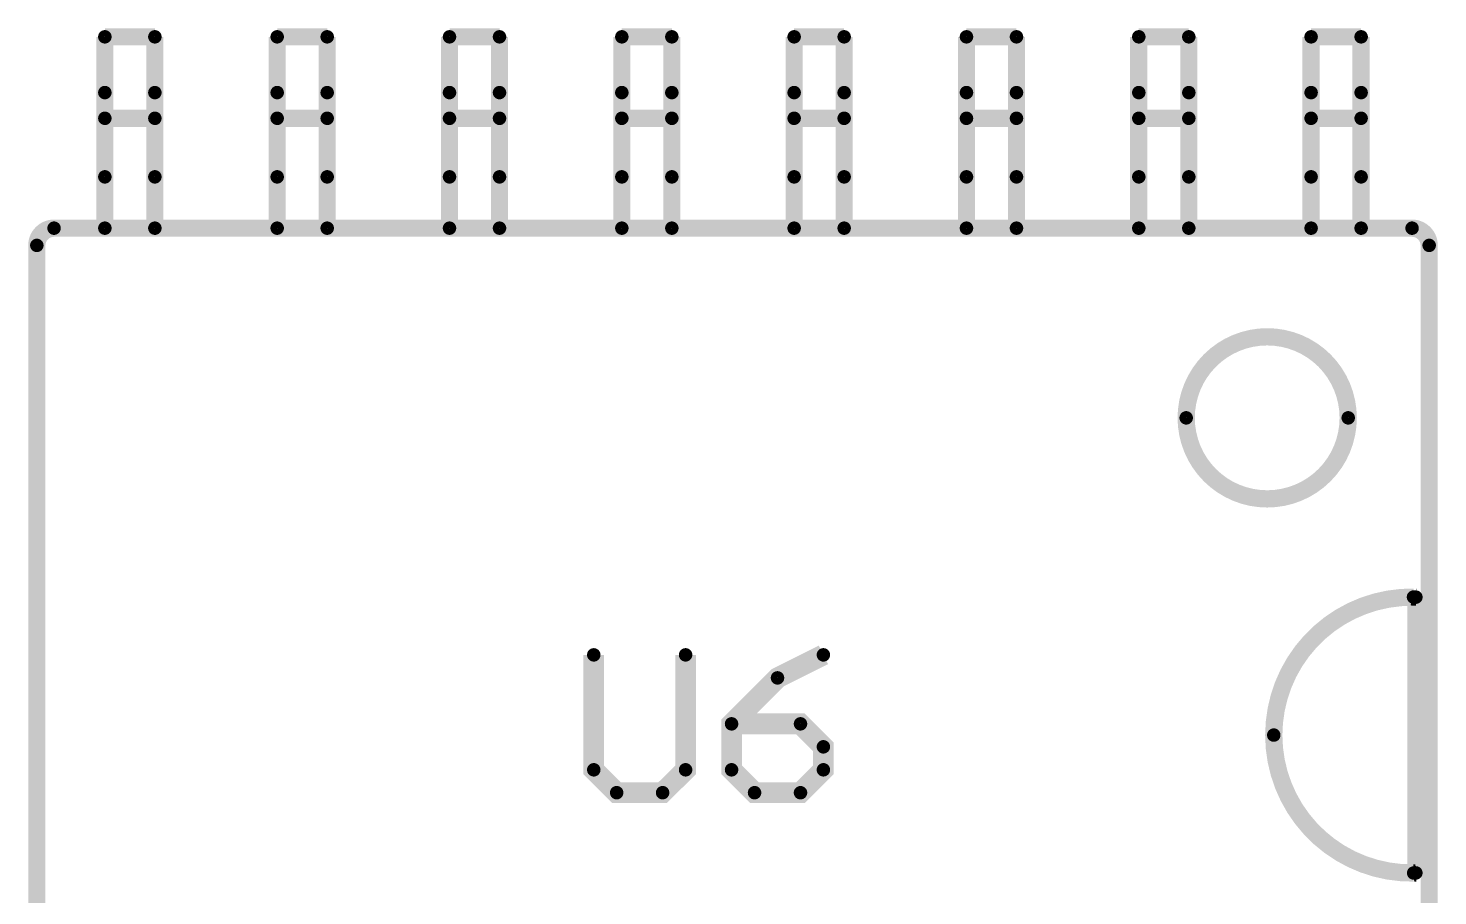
# Model space of a CAD drawing. Extents: x -4.2 to 14.8, y -3.5 to 8.8.
# Drawn here: x 0.0007509 to 0.0011599, y 0.0028151 to 0.0030667 of the extents above; entities that cross this region are included whole.
import ezdxf

# ---------------------------------------------------------------- set-up
doc = ezdxf.new("R2010")
doc.units = 0
doc.layers.add('2D_LINE_00', color=1, linetype='CONTINUOUS')

# ---------------------------------------------------------------- blocks, each defined once
blk = doc.blocks.new('SMOOTH_0$000003937')
at = {"const_width": 0.00000197}
blk.add_lwpolyline([(-0.00000097, 0, 1), (0.00000097, 0, 1)], format="xyb", close=True, dxfattribs=at)
blk = doc.blocks.new('DRAWING_1402')
at = {"layer": '2D_LINE_00', "const_width": 0.00000601}
blk.add_lwpolyline([(0, 0), (0, -0.00003333), (0.00000664, -0.00003997), (0.00001997, -0.00003997), (0.00002664, -0.00003333), (0.00002664, 0)], dxfattribs=at)
at = {"layer": '2D_LINE_00'}
for p in [(0, 0), (0.00002664, 0), (0, -0.00003333), (0.00002664, -0.00003333), (0.00000664, -0.00003997), (0.00001997, -0.00003997)]:
    blk.add_blockref('SMOOTH_0$000003937', p, dxfattribs=at)
blk = doc.blocks.new('DRAWING_1403')
at = {"layer": '2D_LINE_00', "const_width": 0.00000601}
blk.add_lwpolyline([(0, 0), (-0.00001331, -0.00000667), (-0.00002664, -0.00002), (-0.00002664, -0.00003333), (-0.00001997, -0.00003997), (-0.00000664, -0.00003997), (0, -0.00003333), (0, -0.00002667), (-0.00000664, -0.00002), (-0.00002664, -0.00002)], dxfattribs=at)
at = {"layer": '2D_LINE_00'}
for p in [(0, 0), (-0.00001331, -0.00000667), (-0.00002664, -0.00002), (-0.00002664, -0.00002), (-0.00000664, -0.00002), (0, -0.00002667), (-0.00002664, -0.00003333), (0, -0.00003333), (-0.00001997, -0.00003997), (-0.00000664, -0.00003997)]:
    blk.add_blockref('SMOOTH_0$000003937', p, dxfattribs=at)
blk = doc.blocks.new('DRAWING_1442')
at = {"layer": '2D_LINE_00', "const_width": 0.00000501}
blk.add_lwpolyline([(0, 0, 0.418309), (-0.0000406, -0.00004)], format="xyb", dxfattribs=at)
at = {"layer": '2D_LINE_00'}
for p in [(0, 0), (-0.0000406, -0.00004)]:
    blk.add_blockref('SMOOTH_0$000003937', p, dxfattribs=at)
blk = doc.blocks.new('DRAWING_1443')
at = {"layer": '2D_LINE_00', "const_width": 0.00000501}
blk.add_lwpolyline([(0, 0, 0.41166), (-0.00000496, 0.00000499)], format="xyb", dxfattribs=at)
at = {"layer": '2D_LINE_00'}
for p in [(-0.00000496, 0.00000499), (0, 0)]:
    blk.add_blockref('SMOOTH_0$000003937', p, dxfattribs=at)
blk = doc.blocks.new('DRAWING_1444')
at = {"layer": '2D_LINE_00', "const_width": 0.00000501}
blk.add_lwpolyline([(0, 0, 1), (-0.00004701, 0)], format="xyb", dxfattribs=at)
at = {"layer": '2D_LINE_00'}
for p in [(-0.00004701, 0), (0, 0)]:
    blk.add_blockref('SMOOTH_0$000003937', p, dxfattribs=at)
blk = doc.blocks.new('DRAWING_1446')
at = {"layer": '2D_LINE_00', "const_width": 0.00000501}
blk.add_lwpolyline([(0, 0, 1), (0.00004701, 0)], format="xyb", dxfattribs=at)
at = {"layer": '2D_LINE_00'}
for p in [(0, 0), (0.00004701, 0)]:
    blk.add_blockref('SMOOTH_0$000003937', p, dxfattribs=at)
blk = doc.blocks.new('DRAWING_1447')
at = {"layer": '2D_LINE_00', "const_width": 0.00000501}
blk.add_lwpolyline([(0, 0, 0.418309), (0.0000406, -0.00004)], format="xyb", dxfattribs=at)
at = {"layer": '2D_LINE_00'}
for p in [(0, 0), (0.0000406, -0.00004)]:
    blk.add_blockref('SMOOTH_0$000003937', p, dxfattribs=at)
blk = doc.blocks.new('DRAWING_1448')
at = {"layer": '2D_LINE_00', "const_width": 0.00000501}
blk.add_lwpolyline([(0, 0, 0.41166), (-0.00000499, -0.00000499)], format="xyb", dxfattribs=at)
at = {"layer": '2D_LINE_00'}
for p in [(0, 0), (-0.00000499, -0.00000499)]:
    blk.add_blockref('SMOOTH_0$000003937', p, dxfattribs=at)
blk = doc.blocks.new('DRAWING_2175')
at = {"layer": '2D_LINE_00', "const_width": 0.00000501}
blk.add_lwpolyline([(0, 0), (0, 0.00001617)], dxfattribs=at)
at = {"layer": '2D_LINE_00'}
for p in [(0, 0.00001617), (0, 0)]:
    blk.add_blockref('SMOOTH_0$000003937', p, dxfattribs=at)
blk = doc.blocks.new('DRAWING_2176')
at = {"layer": '2D_LINE_00', "const_width": 0.00000501}
blk.add_lwpolyline([(0, 0), (0.00001451, 0)], dxfattribs=at)
at = {"layer": '2D_LINE_00'}
for p in [(0, 0), (0.00001451, 0)]:
    blk.add_blockref('SMOOTH_0$000003937', p, dxfattribs=at)
blk = doc.blocks.new('DRAWING_2177')
at = {"layer": '2D_LINE_00', "const_width": 0.00000501}
blk.add_lwpolyline([(0, 0), (0, 0.00001698)], dxfattribs=at)
at = {"layer": '2D_LINE_00'}
for p in [(0, 0.00001698), (0, 0)]:
    blk.add_blockref('SMOOTH_0$000003937', p, dxfattribs=at)
blk = doc.blocks.new('DRAWING_2178')
at = {"layer": '2D_LINE_00', "const_width": 0.00000501}
blk.add_lwpolyline([(0, 0), (0, 0.00000745)], dxfattribs=at)
at = {"layer": '2D_LINE_00'}
for p in [(0, 0.00000745), (0, 0)]:
    blk.add_blockref('SMOOTH_0$000003937', p, dxfattribs=at)
blk = doc.blocks.new('DRAWING_2179')
at = {"layer": '2D_LINE_00', "const_width": 0.00000501}
blk.add_lwpolyline([(0, 0), (0.00001451, 0)], dxfattribs=at)
at = {"layer": '2D_LINE_00'}
for p in [(0, 0), (0.00001451, 0)]:
    blk.add_blockref('SMOOTH_0$000003937', p, dxfattribs=at)
blk = doc.blocks.new('DRAWING_2180')
at = {"layer": '2D_LINE_00', "const_width": 0.00000501}
blk.add_lwpolyline([(0, 0), (0, 0.00001488)], dxfattribs=at)
at = {"layer": '2D_LINE_00'}
for p in [(0, 0.00001488), (0, 0)]:
    blk.add_blockref('SMOOTH_0$000003937', p, dxfattribs=at)
blk = doc.blocks.new('DRAWING_2181')
at = {"layer": '2D_LINE_00', "const_width": 0.00000501}
blk.add_lwpolyline([(0, 0), (0, 0.00000745), (0, 0.00002362)], dxfattribs=at)
at = {"layer": '2D_LINE_00'}
for p in [(0, 0.00000745), (0, 0)]:
    blk.add_blockref('SMOOTH_0$000003937', p, dxfattribs=at)
blk = doc.blocks.new('DRAWING_2182')
at = {"layer": '2D_LINE_00', "const_width": 0.00000501}
blk.add_lwpolyline([(0, 0), (0.00001451, 0)], dxfattribs=at)
at = {"layer": '2D_LINE_00'}
for p in [(0, 0), (0.00001451, 0)]:
    blk.add_blockref('SMOOTH_0$000003937', p, dxfattribs=at)
blk = doc.blocks.new('DRAWING_2183')
at = {"layer": '2D_LINE_00', "const_width": 0.00000501}
blk.add_lwpolyline([(0, 0), (0, 0.00001488)], dxfattribs=at)
at = {"layer": '2D_LINE_00'}
for p in [(0, 0.00001488), (0, 0)]:
    blk.add_blockref('SMOOTH_0$000003937', p, dxfattribs=at)
blk = doc.blocks.new('DRAWING_2184')
at = {"layer": '2D_LINE_00', "const_width": 0.00000501}
blk.add_lwpolyline([(0, 0), (0, 0.00001698)], dxfattribs=at)
at = {"layer": '2D_LINE_00'}
for p in [(0, 0.00001698), (0, 0)]:
    blk.add_blockref('SMOOTH_0$000003937', p, dxfattribs=at)
blk = doc.blocks.new('DRAWING_2185')
at = {"layer": '2D_LINE_00', "const_width": 0.00000501}
blk.add_lwpolyline([(0, 0), (0, 0.00001617)], dxfattribs=at)
at = {"layer": '2D_LINE_00'}
for p in [(0, 0.00001617), (0, 0)]:
    blk.add_blockref('SMOOTH_0$000003937', p, dxfattribs=at)
blk = doc.blocks.new('DRAWING_2186')
at = {"layer": '2D_LINE_00', "const_width": 0.00000501}
blk.add_lwpolyline([(0, 0), (0.00001451, 0)], dxfattribs=at)
at = {"layer": '2D_LINE_00'}
for p in [(0, 0), (0.00001451, 0)]:
    blk.add_blockref('SMOOTH_0$000003937', p, dxfattribs=at)
blk = doc.blocks.new('DRAWING_2187')
at = {"layer": '2D_LINE_00', "const_width": 0.00000501}
blk.add_lwpolyline([(0, 0), (0, 0.00001698)], dxfattribs=at)
at = {"layer": '2D_LINE_00'}
for p in [(0, 0.00001698), (0, 0)]:
    blk.add_blockref('SMOOTH_0$000003937', p, dxfattribs=at)
blk = doc.blocks.new('DRAWING_2188')
at = {"layer": '2D_LINE_00', "const_width": 0.00000501}
blk.add_lwpolyline([(0, 0), (0, 0.00000745)], dxfattribs=at)
at = {"layer": '2D_LINE_00'}
for p in [(0, 0.00000745), (0, 0)]:
    blk.add_blockref('SMOOTH_0$000003937', p, dxfattribs=at)
blk = doc.blocks.new('DRAWING_2189')
at = {"layer": '2D_LINE_00', "const_width": 0.00000501}
blk.add_lwpolyline([(0, 0), (0.00001451, 0)], dxfattribs=at)
at = {"layer": '2D_LINE_00'}
for p in [(0, 0), (0.00001451, 0)]:
    blk.add_blockref('SMOOTH_0$000003937', p, dxfattribs=at)
blk = doc.blocks.new('DRAWING_2190')
at = {"layer": '2D_LINE_00', "const_width": 0.00000501}
blk.add_lwpolyline([(0, 0), (0, 0.00001488)], dxfattribs=at)
at = {"layer": '2D_LINE_00'}
for p in [(0, 0.00001488), (0, 0)]:
    blk.add_blockref('SMOOTH_0$000003937', p, dxfattribs=at)
blk = doc.blocks.new('DRAWING_2191')
at = {"layer": '2D_LINE_00', "const_width": 0.00000501}
blk.add_lwpolyline([(0, 0), (0, 0.00000745), (0, 0.00002362)], dxfattribs=at)
at = {"layer": '2D_LINE_00'}
for p in [(0, 0.00000745), (0, 0)]:
    blk.add_blockref('SMOOTH_0$000003937', p, dxfattribs=at)
blk = doc.blocks.new('DRAWING_2192')
at = {"layer": '2D_LINE_00', "const_width": 0.00000501}
blk.add_lwpolyline([(0, 0), (0.00001451, 0)], dxfattribs=at)
at = {"layer": '2D_LINE_00'}
for p in [(0, 0), (0.00001451, 0)]:
    blk.add_blockref('SMOOTH_0$000003937', p, dxfattribs=at)
blk = doc.blocks.new('DRAWING_2193')
at = {"layer": '2D_LINE_00', "const_width": 0.00000501}
blk.add_lwpolyline([(0, 0), (0, 0.00001488)], dxfattribs=at)
at = {"layer": '2D_LINE_00'}
for p in [(0, 0.00001488), (0, 0)]:
    blk.add_blockref('SMOOTH_0$000003937', p, dxfattribs=at)
blk = doc.blocks.new('DRAWING_2194')
at = {"layer": '2D_LINE_00', "const_width": 0.00000501}
blk.add_lwpolyline([(0, 0), (0, 0.00001698)], dxfattribs=at)
at = {"layer": '2D_LINE_00'}
for p in [(0, 0.00001698), (0, 0)]:
    blk.add_blockref('SMOOTH_0$000003937', p, dxfattribs=at)
blk = doc.blocks.new('DRAWING_2195')
at = {"layer": '2D_LINE_00', "const_width": 0.00000501}
blk.add_lwpolyline([(0, 0), (0, 0.00001617)], dxfattribs=at)
at = {"layer": '2D_LINE_00'}
for p in [(0, 0.00001617), (0, 0)]:
    blk.add_blockref('SMOOTH_0$000003937', p, dxfattribs=at)
blk = doc.blocks.new('DRAWING_2196')
at = {"layer": '2D_LINE_00', "const_width": 0.00000501}
blk.add_lwpolyline([(0, 0), (0.00001451, 0)], dxfattribs=at)
at = {"layer": '2D_LINE_00'}
for p in [(0, 0), (0.00001451, 0)]:
    blk.add_blockref('SMOOTH_0$000003937', p, dxfattribs=at)
blk = doc.blocks.new('DRAWING_2197')
at = {"layer": '2D_LINE_00', "const_width": 0.00000501}
blk.add_lwpolyline([(0, 0), (0, 0.00001698)], dxfattribs=at)
at = {"layer": '2D_LINE_00'}
for p in [(0, 0.00001698), (0, 0)]:
    blk.add_blockref('SMOOTH_0$000003937', p, dxfattribs=at)
blk = doc.blocks.new('DRAWING_2198')
at = {"layer": '2D_LINE_00', "const_width": 0.00000501}
blk.add_lwpolyline([(0, 0), (0, 0.00000745)], dxfattribs=at)
at = {"layer": '2D_LINE_00'}
for p in [(0, 0.00000745), (0, 0)]:
    blk.add_blockref('SMOOTH_0$000003937', p, dxfattribs=at)
blk = doc.blocks.new('DRAWING_2199')
at = {"layer": '2D_LINE_00', "const_width": 0.00000501}
blk.add_lwpolyline([(0, 0), (0.00001451, 0)], dxfattribs=at)
at = {"layer": '2D_LINE_00'}
for p in [(0, 0), (0.00001451, 0)]:
    blk.add_blockref('SMOOTH_0$000003937', p, dxfattribs=at)
blk = doc.blocks.new('DRAWING_2200')
at = {"layer": '2D_LINE_00', "const_width": 0.00000501}
blk.add_lwpolyline([(0, 0), (0, 0.00001488)], dxfattribs=at)
at = {"layer": '2D_LINE_00'}
for p in [(0, 0.00001488), (0, 0)]:
    blk.add_blockref('SMOOTH_0$000003937', p, dxfattribs=at)
blk = doc.blocks.new('DRAWING_2201')
at = {"layer": '2D_LINE_00', "const_width": 0.00000501}
blk.add_lwpolyline([(0, 0), (0, 0.00000745), (0, 0.00002362)], dxfattribs=at)
at = {"layer": '2D_LINE_00'}
for p in [(0, 0.00000745), (0, 0)]:
    blk.add_blockref('SMOOTH_0$000003937', p, dxfattribs=at)
blk = doc.blocks.new('DRAWING_2202')
at = {"layer": '2D_LINE_00', "const_width": 0.00000501}
blk.add_lwpolyline([(0, 0), (0.00001451, 0)], dxfattribs=at)
at = {"layer": '2D_LINE_00'}
for p in [(0, 0), (0.00001451, 0)]:
    blk.add_blockref('SMOOTH_0$000003937', p, dxfattribs=at)
blk = doc.blocks.new('DRAWING_2203')
at = {"layer": '2D_LINE_00', "const_width": 0.00000501}
blk.add_lwpolyline([(0, 0), (0, 0.00001488)], dxfattribs=at)
at = {"layer": '2D_LINE_00'}
for p in [(0, 0.00001488), (0, 0)]:
    blk.add_blockref('SMOOTH_0$000003937', p, dxfattribs=at)
blk = doc.blocks.new('DRAWING_2204')
at = {"layer": '2D_LINE_00', "const_width": 0.00000501}
blk.add_lwpolyline([(0, 0), (0, 0.00001698)], dxfattribs=at)
at = {"layer": '2D_LINE_00'}
for p in [(0, 0.00001698), (0, 0)]:
    blk.add_blockref('SMOOTH_0$000003937', p, dxfattribs=at)
blk = doc.blocks.new('DRAWING_2205')
at = {"layer": '2D_LINE_00', "const_width": 0.00000501}
blk.add_lwpolyline([(0, 0), (0, 0.00001617)], dxfattribs=at)
at = {"layer": '2D_LINE_00'}
for p in [(0, 0.00001617), (0, 0)]:
    blk.add_blockref('SMOOTH_0$000003937', p, dxfattribs=at)
blk = doc.blocks.new('DRAWING_2206')
at = {"layer": '2D_LINE_00', "const_width": 0.00000501}
blk.add_lwpolyline([(0, 0), (0.00001451, 0)], dxfattribs=at)
at = {"layer": '2D_LINE_00'}
for p in [(0, 0), (0.00001451, 0)]:
    blk.add_blockref('SMOOTH_0$000003937', p, dxfattribs=at)
blk = doc.blocks.new('DRAWING_2207')
at = {"layer": '2D_LINE_00', "const_width": 0.00000501}
blk.add_lwpolyline([(0, 0), (0, 0.00001698)], dxfattribs=at)
at = {"layer": '2D_LINE_00'}
for p in [(0, 0.00001698), (0, 0)]:
    blk.add_blockref('SMOOTH_0$000003937', p, dxfattribs=at)
blk = doc.blocks.new('DRAWING_2208')
at = {"layer": '2D_LINE_00', "const_width": 0.00000501}
blk.add_lwpolyline([(0, 0), (0, 0.00000745)], dxfattribs=at)
at = {"layer": '2D_LINE_00'}
for p in [(0, 0.00000745), (0, 0)]:
    blk.add_blockref('SMOOTH_0$000003937', p, dxfattribs=at)
blk = doc.blocks.new('DRAWING_2209')
at = {"layer": '2D_LINE_00', "const_width": 0.00000501}
blk.add_lwpolyline([(0, 0), (0.00001451, 0)], dxfattribs=at)
at = {"layer": '2D_LINE_00'}
for p in [(0, 0), (0.00001451, 0)]:
    blk.add_blockref('SMOOTH_0$000003937', p, dxfattribs=at)
blk = doc.blocks.new('DRAWING_2210')
at = {"layer": '2D_LINE_00', "const_width": 0.00000501}
blk.add_lwpolyline([(0, 0), (0, 0.00001488)], dxfattribs=at)
at = {"layer": '2D_LINE_00'}
for p in [(0, 0.00001488), (0, 0)]:
    blk.add_blockref('SMOOTH_0$000003937', p, dxfattribs=at)
blk = doc.blocks.new('DRAWING_2211')
at = {"layer": '2D_LINE_00', "const_width": 0.00000501}
blk.add_lwpolyline([(0, 0), (0, 0.00000745), (0, 0.00002362)], dxfattribs=at)
at = {"layer": '2D_LINE_00'}
for p in [(0, 0.00000745), (0, 0)]:
    blk.add_blockref('SMOOTH_0$000003937', p, dxfattribs=at)
blk = doc.blocks.new('DRAWING_2212')
at = {"layer": '2D_LINE_00', "const_width": 0.00000501}
blk.add_lwpolyline([(0, 0), (0.00001451, 0)], dxfattribs=at)
at = {"layer": '2D_LINE_00'}
for p in [(0, 0), (0.00001451, 0)]:
    blk.add_blockref('SMOOTH_0$000003937', p, dxfattribs=at)
blk = doc.blocks.new('DRAWING_2213')
at = {"layer": '2D_LINE_00', "const_width": 0.00000501}
blk.add_lwpolyline([(0, 0), (0, 0.00001488)], dxfattribs=at)
at = {"layer": '2D_LINE_00'}
for p in [(0, 0.00001488), (0, 0)]:
    blk.add_blockref('SMOOTH_0$000003937', p, dxfattribs=at)
blk = doc.blocks.new('DRAWING_2214')
at = {"layer": '2D_LINE_00', "const_width": 0.00000501}
blk.add_lwpolyline([(0, 0), (0, 0.00001698)], dxfattribs=at)
at = {"layer": '2D_LINE_00'}
for p in [(0, 0.00001698), (0, 0)]:
    blk.add_blockref('SMOOTH_0$000003937', p, dxfattribs=at)
blk = doc.blocks.new('DRAWING_2215')
at = {"layer": '2D_LINE_00', "const_width": 0.00000501}
blk.add_lwpolyline([(0, 0), (0, 0.00001617)], dxfattribs=at)
at = {"layer": '2D_LINE_00'}
for p in [(0, 0.00001617), (0, 0)]:
    blk.add_blockref('SMOOTH_0$000003937', p, dxfattribs=at)
blk = doc.blocks.new('DRAWING_2216')
at = {"layer": '2D_LINE_00', "const_width": 0.00000501}
blk.add_lwpolyline([(0, 0), (0.00001451, 0)], dxfattribs=at)
at = {"layer": '2D_LINE_00'}
for p in [(0, 0), (0.00001451, 0)]:
    blk.add_blockref('SMOOTH_0$000003937', p, dxfattribs=at)
blk = doc.blocks.new('DRAWING_2217')
at = {"layer": '2D_LINE_00', "const_width": 0.00000501}
blk.add_lwpolyline([(0, 0), (0, 0.00001698)], dxfattribs=at)
at = {"layer": '2D_LINE_00'}
for p in [(0, 0.00001698), (0, 0)]:
    blk.add_blockref('SMOOTH_0$000003937', p, dxfattribs=at)
blk = doc.blocks.new('DRAWING_2218')
at = {"layer": '2D_LINE_00', "const_width": 0.00000501}
blk.add_lwpolyline([(0, 0), (0, 0.00000745)], dxfattribs=at)
at = {"layer": '2D_LINE_00'}
for p in [(0, 0.00000745), (0, 0)]:
    blk.add_blockref('SMOOTH_0$000003937', p, dxfattribs=at)
blk = doc.blocks.new('DRAWING_2219')
at = {"layer": '2D_LINE_00', "const_width": 0.00000501}
blk.add_lwpolyline([(0, 0), (0.00001451, 0)], dxfattribs=at)
at = {"layer": '2D_LINE_00'}
for p in [(0, 0), (0.00001451, 0)]:
    blk.add_blockref('SMOOTH_0$000003937', p, dxfattribs=at)
blk = doc.blocks.new('DRAWING_2220')
at = {"layer": '2D_LINE_00', "const_width": 0.00000501}
blk.add_lwpolyline([(0, 0), (0, 0.00001488)], dxfattribs=at)
at = {"layer": '2D_LINE_00'}
for p in [(0, 0.00001488), (0, 0)]:
    blk.add_blockref('SMOOTH_0$000003937', p, dxfattribs=at)
blk = doc.blocks.new('DRAWING_2221')
at = {"layer": '2D_LINE_00', "const_width": 0.00000501}
blk.add_lwpolyline([(0, 0), (0, 0.00000745), (0, 0.00002362)], dxfattribs=at)
at = {"layer": '2D_LINE_00'}
for p in [(0, 0.00000745), (0, 0)]:
    blk.add_blockref('SMOOTH_0$000003937', p, dxfattribs=at)
blk = doc.blocks.new('DRAWING_2222')
at = {"layer": '2D_LINE_00', "const_width": 0.00000501}
blk.add_lwpolyline([(0, 0), (0.00001451, 0)], dxfattribs=at)
at = {"layer": '2D_LINE_00'}
for p in [(0, 0), (0.00001451, 0)]:
    blk.add_blockref('SMOOTH_0$000003937', p, dxfattribs=at)
blk = doc.blocks.new('DRAWING_2223')
at = {"layer": '2D_LINE_00', "const_width": 0.00000501}
blk.add_lwpolyline([(0, 0), (0, 0.00001488)], dxfattribs=at)
at = {"layer": '2D_LINE_00'}
for p in [(0, 0.00001488), (0, 0)]:
    blk.add_blockref('SMOOTH_0$000003937', p, dxfattribs=at)
blk = doc.blocks.new('DRAWING_2224')
at = {"layer": '2D_LINE_00', "const_width": 0.00000501}
blk.add_lwpolyline([(0, 0), (0, 0.00001698)], dxfattribs=at)
at = {"layer": '2D_LINE_00'}
for p in [(0, 0.00001698), (0, 0)]:
    blk.add_blockref('SMOOTH_0$000003937', p, dxfattribs=at)
blk = doc.blocks.new('DRAWING_2225')
at = {"layer": '2D_LINE_00', "const_width": 0.00000501}
blk.add_lwpolyline([(0, 0), (0, 0.00001617)], dxfattribs=at)
at = {"layer": '2D_LINE_00'}
for p in [(0, 0.00001617), (0, 0)]:
    blk.add_blockref('SMOOTH_0$000003937', p, dxfattribs=at)
blk = doc.blocks.new('DRAWING_2226')
at = {"layer": '2D_LINE_00', "const_width": 0.00000501}
blk.add_lwpolyline([(0, 0), (0.00001451, 0)], dxfattribs=at)
at = {"layer": '2D_LINE_00'}
for p in [(0, 0), (0.00001451, 0)]:
    blk.add_blockref('SMOOTH_0$000003937', p, dxfattribs=at)
blk = doc.blocks.new('DRAWING_2227')
at = {"layer": '2D_LINE_00', "const_width": 0.00000501}
blk.add_lwpolyline([(0, 0), (0, 0.00001698)], dxfattribs=at)
at = {"layer": '2D_LINE_00'}
for p in [(0, 0.00001698), (0, 0)]:
    blk.add_blockref('SMOOTH_0$000003937', p, dxfattribs=at)
blk = doc.blocks.new('DRAWING_2228')
at = {"layer": '2D_LINE_00', "const_width": 0.00000501}
blk.add_lwpolyline([(0, 0), (0, 0.00000745)], dxfattribs=at)
at = {"layer": '2D_LINE_00'}
for p in [(0, 0.00000745), (0, 0)]:
    blk.add_blockref('SMOOTH_0$000003937', p, dxfattribs=at)
blk = doc.blocks.new('DRAWING_2229')
at = {"layer": '2D_LINE_00', "const_width": 0.00000501}
blk.add_lwpolyline([(0, 0), (0.00001451, 0)], dxfattribs=at)
at = {"layer": '2D_LINE_00'}
for p in [(0, 0), (0.00001451, 0)]:
    blk.add_blockref('SMOOTH_0$000003937', p, dxfattribs=at)
blk = doc.blocks.new('DRAWING_2230')
at = {"layer": '2D_LINE_00', "const_width": 0.00000501}
blk.add_lwpolyline([(0, 0), (0, 0.00001488)], dxfattribs=at)
at = {"layer": '2D_LINE_00'}
for p in [(0, 0.00001488), (0, 0)]:
    blk.add_blockref('SMOOTH_0$000003937', p, dxfattribs=at)
blk = doc.blocks.new('DRAWING_2231')
at = {"layer": '2D_LINE_00', "const_width": 0.00000501}
blk.add_lwpolyline([(0, 0), (0, 0.00000745), (0, 0.00002362)], dxfattribs=at)
at = {"layer": '2D_LINE_00'}
for p in [(0, 0.00000745), (0, 0)]:
    blk.add_blockref('SMOOTH_0$000003937', p, dxfattribs=at)
blk = doc.blocks.new('DRAWING_2232')
at = {"layer": '2D_LINE_00', "const_width": 0.00000501}
blk.add_lwpolyline([(0, 0), (0.00001451, 0)], dxfattribs=at)
at = {"layer": '2D_LINE_00'}
for p in [(0, 0), (0.00001451, 0)]:
    blk.add_blockref('SMOOTH_0$000003937', p, dxfattribs=at)
blk = doc.blocks.new('DRAWING_2233')
at = {"layer": '2D_LINE_00', "const_width": 0.00000501}
blk.add_lwpolyline([(0, 0), (0, 0.00001488)], dxfattribs=at)
at = {"layer": '2D_LINE_00'}
for p in [(0, 0.00001488), (0, 0)]:
    blk.add_blockref('SMOOTH_0$000003937', p, dxfattribs=at)
blk = doc.blocks.new('DRAWING_2234')
at = {"layer": '2D_LINE_00', "const_width": 0.00000501}
blk.add_lwpolyline([(0, 0), (0, 0.00001698)], dxfattribs=at)
at = {"layer": '2D_LINE_00'}
for p in [(0, 0.00001698), (0, 0)]:
    blk.add_blockref('SMOOTH_0$000003937', p, dxfattribs=at)
blk = doc.blocks.new('DRAWING_2235')
at = {"layer": '2D_LINE_00', "const_width": 0.00000501}
blk.add_lwpolyline([(0, 0), (0, 0.00001617)], dxfattribs=at)
at = {"layer": '2D_LINE_00'}
for p in [(0, 0.00001617), (0, 0)]:
    blk.add_blockref('SMOOTH_0$000003937', p, dxfattribs=at)
blk = doc.blocks.new('DRAWING_2236')
at = {"layer": '2D_LINE_00', "const_width": 0.00000501}
blk.add_lwpolyline([(0, 0), (0.00001451, 0)], dxfattribs=at)
at = {"layer": '2D_LINE_00'}
for p in [(0, 0), (0.00001451, 0)]:
    blk.add_blockref('SMOOTH_0$000003937', p, dxfattribs=at)
blk = doc.blocks.new('DRAWING_2237')
at = {"layer": '2D_LINE_00', "const_width": 0.00000501}
blk.add_lwpolyline([(0, 0), (0, 0.00001698)], dxfattribs=at)
at = {"layer": '2D_LINE_00'}
for p in [(0, 0.00001698), (0, 0)]:
    blk.add_blockref('SMOOTH_0$000003937', p, dxfattribs=at)
blk = doc.blocks.new('DRAWING_2238')
at = {"layer": '2D_LINE_00', "const_width": 0.00000501}
blk.add_lwpolyline([(0, 0), (0, 0.00000745)], dxfattribs=at)
at = {"layer": '2D_LINE_00'}
for p in [(0, 0.00000745), (0, 0)]:
    blk.add_blockref('SMOOTH_0$000003937', p, dxfattribs=at)
blk = doc.blocks.new('DRAWING_2239')
at = {"layer": '2D_LINE_00', "const_width": 0.00000501}
blk.add_lwpolyline([(0, 0), (0.00001451, 0)], dxfattribs=at)
at = {"layer": '2D_LINE_00'}
for p in [(0, 0), (0.00001451, 0)]:
    blk.add_blockref('SMOOTH_0$000003937', p, dxfattribs=at)
blk = doc.blocks.new('DRAWING_2240')
at = {"layer": '2D_LINE_00', "const_width": 0.00000501}
blk.add_lwpolyline([(0, 0), (0, 0.00001488)], dxfattribs=at)
at = {"layer": '2D_LINE_00'}
for p in [(0, 0.00001488), (0, 0)]:
    blk.add_blockref('SMOOTH_0$000003937', p, dxfattribs=at)
blk = doc.blocks.new('DRAWING_2241')
at = {"layer": '2D_LINE_00', "const_width": 0.00000501}
blk.add_lwpolyline([(0, 0), (0, 0.00000745), (0, 0.00002362)], dxfattribs=at)
at = {"layer": '2D_LINE_00'}
for p in [(0, 0.00000745), (0, 0)]:
    blk.add_blockref('SMOOTH_0$000003937', p, dxfattribs=at)
blk = doc.blocks.new('DRAWING_2242')
at = {"layer": '2D_LINE_00', "const_width": 0.00000501}
blk.add_lwpolyline([(0, 0), (0.00001451, 0)], dxfattribs=at)
at = {"layer": '2D_LINE_00'}
for p in [(0, 0), (0.00001451, 0)]:
    blk.add_blockref('SMOOTH_0$000003937', p, dxfattribs=at)
blk = doc.blocks.new('DRAWING_2243')
at = {"layer": '2D_LINE_00', "const_width": 0.00000501}
blk.add_lwpolyline([(0, 0), (0, 0.00001488)], dxfattribs=at)
at = {"layer": '2D_LINE_00'}
for p in [(0, 0.00001488), (0, 0)]:
    blk.add_blockref('SMOOTH_0$000003937', p, dxfattribs=at)
blk = doc.blocks.new('DRAWING_2244')
at = {"layer": '2D_LINE_00', "const_width": 0.00000501}
blk.add_lwpolyline([(0, 0), (0, 0.00001698)], dxfattribs=at)
at = {"layer": '2D_LINE_00'}
for p in [(0, 0.00001698), (0, 0)]:
    blk.add_blockref('SMOOTH_0$000003937', p, dxfattribs=at)
blk = doc.blocks.new('DRAWING_2245')
at = {"layer": '2D_LINE_00', "const_width": 0.00000501}
blk.add_lwpolyline([(0, 0), (0, 0.00001617)], dxfattribs=at)
at = {"layer": '2D_LINE_00'}
for p in [(0, 0.00001617), (0, 0)]:
    blk.add_blockref('SMOOTH_0$000003937', p, dxfattribs=at)
blk = doc.blocks.new('DRAWING_2246')
at = {"layer": '2D_LINE_00', "const_width": 0.00000501}
blk.add_lwpolyline([(0, 0), (0.00001451, 0)], dxfattribs=at)
at = {"layer": '2D_LINE_00'}
for p in [(0, 0), (0.00001451, 0)]:
    blk.add_blockref('SMOOTH_0$000003937', p, dxfattribs=at)
blk = doc.blocks.new('DRAWING_2247')
at = {"layer": '2D_LINE_00', "const_width": 0.00000501}
blk.add_lwpolyline([(0, 0), (0, 0.00001698)], dxfattribs=at)
at = {"layer": '2D_LINE_00'}
for p in [(0, 0.00001698), (0, 0)]:
    blk.add_blockref('SMOOTH_0$000003937', p, dxfattribs=at)
blk = doc.blocks.new('DRAWING_2248')
at = {"layer": '2D_LINE_00', "const_width": 0.00000501}
blk.add_lwpolyline([(0, 0), (0, 0.00000745)], dxfattribs=at)
at = {"layer": '2D_LINE_00'}
for p in [(0, 0.00000745), (0, 0)]:
    blk.add_blockref('SMOOTH_0$000003937', p, dxfattribs=at)
blk = doc.blocks.new('DRAWING_2249')
at = {"layer": '2D_LINE_00', "const_width": 0.00000501}
blk.add_lwpolyline([(0, 0), (0.00001451, 0)], dxfattribs=at)
at = {"layer": '2D_LINE_00'}
for p in [(0, 0), (0.00001451, 0)]:
    blk.add_blockref('SMOOTH_0$000003937', p, dxfattribs=at)
blk = doc.blocks.new('DRAWING_2250')
at = {"layer": '2D_LINE_00', "const_width": 0.00000501}
blk.add_lwpolyline([(0, 0), (0, 0.00001488)], dxfattribs=at)
at = {"layer": '2D_LINE_00'}
for p in [(0, 0.00001488), (0, 0)]:
    blk.add_blockref('SMOOTH_0$000003937', p, dxfattribs=at)
blk = doc.blocks.new('DRAWING_2251')
at = {"layer": '2D_LINE_00', "const_width": 0.00000501}
blk.add_lwpolyline([(0, 0), (0, 0.00000745), (0, 0.00002362)], dxfattribs=at)
at = {"layer": '2D_LINE_00'}
for p in [(0, 0.00000745), (0, 0)]:
    blk.add_blockref('SMOOTH_0$000003937', p, dxfattribs=at)
blk = doc.blocks.new('DRAWING_2252')
at = {"layer": '2D_LINE_00', "const_width": 0.00000501}
blk.add_lwpolyline([(0, 0), (0.00001451, 0)], dxfattribs=at)
at = {"layer": '2D_LINE_00'}
for p in [(0, 0), (0.00001451, 0)]:
    blk.add_blockref('SMOOTH_0$000003937', p, dxfattribs=at)
blk = doc.blocks.new('DRAWING_2253')
at = {"layer": '2D_LINE_00', "const_width": 0.00000501}
blk.add_lwpolyline([(0, 0), (0, 0.00001488)], dxfattribs=at)
at = {"layer": '2D_LINE_00'}
for p in [(0, 0.00001488), (0, 0)]:
    blk.add_blockref('SMOOTH_0$000003937', p, dxfattribs=at)
blk = doc.blocks.new('DRAWING_2254')
at = {"layer": '2D_LINE_00', "const_width": 0.00000501}
blk.add_lwpolyline([(0, 0), (0, 0.00001698)], dxfattribs=at)
at = {"layer": '2D_LINE_00'}
for p in [(0, 0.00001698), (0, 0)]:
    blk.add_blockref('SMOOTH_0$000003937', p, dxfattribs=at)
blk = doc.blocks.new('DRAWING_2255')
at = {"layer": '2D_LINE_00', "const_width": 0.00000501}
blk.add_lwpolyline([(0, 0), (0.00000008, -0.00000003), (0.00000068, -0.00000003)], dxfattribs=at)
at = {"layer": '2D_LINE_00'}
for p in [(0, 0), (0.00000008, -0.00000003), (0.00000068, -0.00000003)]:
    blk.add_blockref('SMOOTH_0$000003937', p, dxfattribs=at)
blk = doc.blocks.new('DRAWING_2256')
at = {"layer": '2D_LINE_00', "const_width": 0.00000501}
blk.add_lwpolyline([(0, 0), (0, 0.00028404)], dxfattribs=at)
at = {"layer": '2D_LINE_00'}
for p in [(0, 0.00028404), (0, 0)]:
    blk.add_blockref('SMOOTH_0$000003937', p, dxfattribs=at)
blk = doc.blocks.new('DRAWING_2257')
at = {"layer": '2D_LINE_00', "const_width": 0.00000501}
blk.add_lwpolyline([(0, 0), (0, 0.00028404)], dxfattribs=at)
at = {"layer": '2D_LINE_00'}
for p in [(0, 0.00028404), (0, 0)]:
    blk.add_blockref('SMOOTH_0$000003937', p, dxfattribs=at)
blk = doc.blocks.new('DRAWING_2258')
at = {"layer": '2D_LINE_00', "const_width": 0.00000501}
blk.add_lwpolyline([(0, 0), (0.0000006, 0.00000003)], dxfattribs=at)
at = {"layer": '2D_LINE_00'}
for p in [(0, 0), (0.0000006, 0.00000003)]:
    blk.add_blockref('SMOOTH_0$000003937', p, dxfattribs=at)
blk = doc.blocks.new('DRAWING_2259')
at = {"layer": '2D_LINE_00', "const_width": 0.00000501}
blk.add_lwpolyline([(0, 0), (0.00039404, 0)], dxfattribs=at)
at = {"layer": '2D_LINE_00'}
for p in [(0, 0), (0.00039404, 0)]:
    blk.add_blockref('SMOOTH_0$000003937', p, dxfattribs=at)
blk = doc.blocks.new('DRAWING_2262')
at = {"layer": '2D_LINE_00', "const_width": 0.00000501}
blk.add_lwpolyline([(0, 0), (0, 0.00007997)], dxfattribs=at)
at = {"layer": '2D_LINE_00'}
for p in [(0, 0.00007997), (0, 0)]:
    blk.add_blockref('SMOOTH_0$000003937', p, dxfattribs=at)

msp = doc.modelspace()

# ---------------------------------------------------------------- block references
for name, p in [('DRAWING_2245', (0.00077315, 0.00304806)), ('DRAWING_2252', (0.00077315, 0.00306423)), ('DRAWING_2251', (0.00078766, 0.0030406)), ('DRAWING_2235', (0.00082315, 0.00304806)), ('DRAWING_2242', (0.00082315, 0.00306423)), ('DRAWING_2241', (0.00083766, 0.0030406)), ('DRAWING_2225', (0.00087315, 0.00304806)), ('DRAWING_2232', (0.00087315, 0.00306423)), ('DRAWING_2231', (0.00088766, 0.0030406)), ('DRAWING_2215', (0.00092315, 0.00304806)), ('DRAWING_2222', (0.00092315, 0.00306423)), ('DRAWING_2221', (0.00093766, 0.0030406)), ('DRAWING_2205', (0.00097315, 0.00304806)), ('DRAWING_2212', (0.00097315, 0.00306423)), ('DRAWING_2211', (0.00098766, 0.0030406)), ('DRAWING_2195', (0.00102315, 0.00304806)), ('DRAWING_2202', (0.00102315, 0.00306423)), ('DRAWING_2201', (0.00103766, 0.0030406)), ('DRAWING_2185', (0.00107315, 0.00304806)), ('DRAWING_2192', (0.00107315, 0.00306423)), ('DRAWING_2191', (0.00108766, 0.0030406)), ('DRAWING_2175', (0.00112315, 0.00304806)), ('DRAWING_2182', (0.00112315, 0.00306423)), ('DRAWING_2181', (0.00113766, 0.0030406)), ('DRAWING_2248', (0.00077315, 0.0030406)), ('DRAWING_2238', (0.00082315, 0.0030406)), ('DRAWING_2228', (0.00087315, 0.0030406)), ('DRAWING_2218', (0.00092315, 0.0030406)), ('DRAWING_2208', (0.00097315, 0.0030406)), ('DRAWING_2198', (0.00102315, 0.0030406)), ('DRAWING_2188', (0.00107315, 0.0030406)), ('DRAWING_2178', (0.00112315, 0.0030406)), ('DRAWING_2249', (0.00077315, 0.0030406)), ('DRAWING_2254', (0.00077315, 0.00302362)), ('DRAWING_2247', (0.00078766, 0.00302362)), ('DRAWING_2239', (0.00082315, 0.0030406)), ('DRAWING_2244', (0.00082315, 0.00302362)), ('DRAWING_2237', (0.00083766, 0.00302362)), ('DRAWING_2229', (0.00087315, 0.0030406)), ('DRAWING_2234', (0.00087315, 0.00302362)), ('DRAWING_2227', (0.00088766, 0.00302362)), ('DRAWING_2219', (0.00092315, 0.0030406)), ('DRAWING_2224', (0.00092315, 0.00302362)), ('DRAWING_2217', (0.00093766, 0.00302362)), ('DRAWING_2209', (0.00097315, 0.0030406)), ('DRAWING_2214', (0.00097315, 0.00302362)), ('DRAWING_2207', (0.00098766, 0.00302362)), ('DRAWING_2199', (0.00102315, 0.0030406)), ('DRAWING_2204', (0.00102315, 0.00302362)), ('DRAWING_2197', (0.00103766, 0.00302362)), ('DRAWING_2189', (0.00107315, 0.0030406)), ('DRAWING_2194', (0.00107315, 0.00302362)), ('DRAWING_2187', (0.00108766, 0.00302362)), ('DRAWING_2179', (0.00112315, 0.0030406)), ('DRAWING_2184', (0.00112315, 0.00302362)), ('DRAWING_2177', (0.00113766, 0.00302362)), ('DRAWING_2250', (0.00077315, 0.00300874)), ('DRAWING_2253', (0.00078766, 0.00300874)), ('DRAWING_2240', (0.00082315, 0.00300874)), ('DRAWING_2243', (0.00083766, 0.00300874)), ('DRAWING_2230', (0.00087315, 0.00300874)), ('DRAWING_2233', (0.00088766, 0.00300874)), ('DRAWING_2220', (0.00092315, 0.00300874)), ('DRAWING_2223', (0.00093766, 0.00300874)), ('DRAWING_2210', (0.00097315, 0.00300874)), ('DRAWING_2213', (0.00098766, 0.00300874)), ('DRAWING_2200', (0.00102315, 0.00300874)), ('DRAWING_2203', (0.00103766, 0.00300874)), ('DRAWING_2190', (0.00107315, 0.00300874)), ('DRAWING_2193', (0.00108766, 0.00300874)), ('DRAWING_2180', (0.00112315, 0.00300874)), ('DRAWING_2183', (0.00113766, 0.00300874)), ('DRAWING_1448', (0.0007584, 0.00300874)), ('DRAWING_2259', (0.0007584, 0.00300874)), ('DRAWING_2246', (0.00077315, 0.00300874)), ('DRAWING_2236', (0.00082315, 0.00300874)), ('DRAWING_2226', (0.00087315, 0.00300874)), ('DRAWING_2216', (0.00092315, 0.00300874)), ('DRAWING_2206', (0.00097315, 0.00300874)), ('DRAWING_2196', (0.00102315, 0.00300874)), ('DRAWING_2186', (0.00107315, 0.00300874)), ('DRAWING_2176', (0.00112315, 0.00300874)), ('DRAWING_1443', (0.0011574, 0.00300375)), ('DRAWING_2257', (0.00075341, 0.00271971)), ('DRAWING_2256', (0.0011574, 0.00271971)), ('DRAWING_1444', (0.00113391, 0.00295373)), ('DRAWING_1446', (0.0010869, 0.00295373)), ('DRAWING_1442', (0.00115291, 0.00290173)), ('DRAWING_2255', (0.00115286, 0.00290176)), ('DRAWING_2262', (0.00115354, 0.00282176)), ('DRAWING_1402', (0.00091501, 0.00288499)), ('DRAWING_1403', (0.00098163, 0.00288499)), ('DRAWING_1447', (0.00111231, 0.00286173)), ('DRAWING_2258', (0.00115294, 0.00282173))]:
    msp.add_blockref(name, p)

doc.saveas('drawing.dxf')
